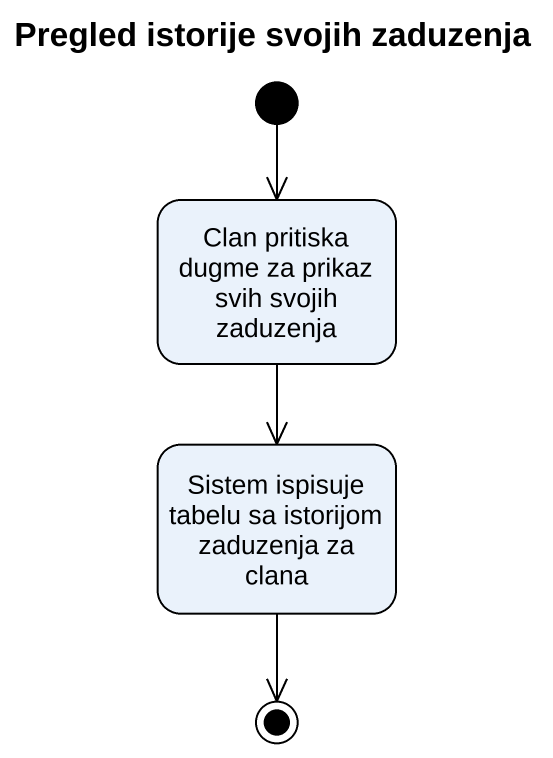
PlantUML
@startuml
title Pregled istorije svojih zaduzenja
hide empty description
state "Clan pritiska dugme za prikaz svih svojih zaduzenja" as Clan_pritiska_dugme_za
state "Sistem ispisuje tabelu sa istorijom zaduzenja za clana" as Sistem_ispisuje_tabelu_sa
[*] --> Clan_pritiska_dugme_za
Clan_pritiska_dugme_za --> Sistem_ispisuje_tabelu_sa
Sistem_ispisuje_tabelu_sa --> [*]
@enduml
